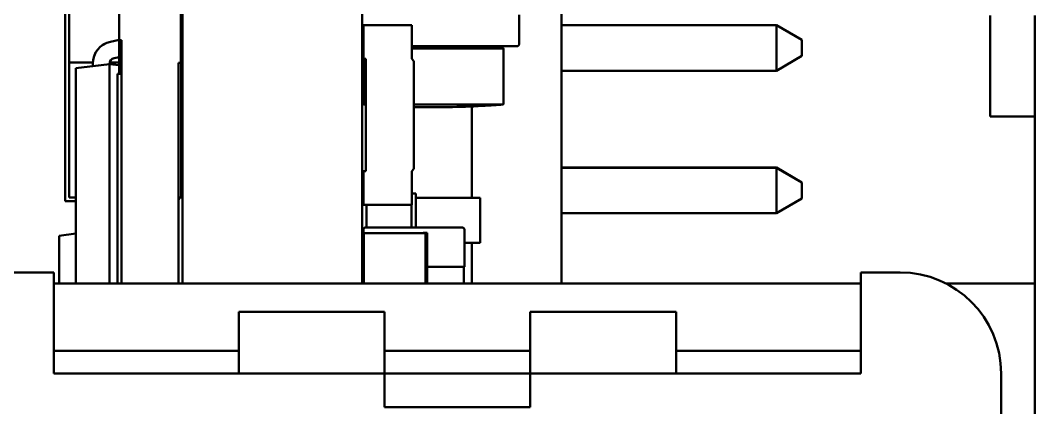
# Model space of a CAD drawing. Header units: millimetres. Extents: x 3118 to 4801, y 919 to 1849.
# Drawn here: x 3491.01 to 3500.06, y 1627.53 to 1630.98 of the extents above; entities that cross this region are included whole.
import ezdxf

# ---------------------------------------------------------------- set-up
doc = ezdxf.new("R2010")
doc.units = ezdxf.units.MM
doc.header["$LTSCALE"] = 1.8
doc.layers.add('외형선(ISO)', color=7, linetype='Continuous', lineweight=50)

msp = doc.modelspace()

# ---------------------------------------------------------------- linework, layer by layer
at = {"layer": '외형선(ISO)'}
for p, q in [((3492.4569, 1628.6373), (3492.4569, 1633.5172)), ((3494.0595, 1628.6373), (3494.0595, 1633.5172)), ((3491.4097, 1632.8506), (3491.4097, 1629.3706)), ((3495.8382, 1628.6373), (3495.8382, 1632.282)), ((3491.4447, 1630.6076), (3491.4447, 1631.6133)), ((3491.8916, 1631.1054), (3491.8916, 1630.8054)), ((3492.4416, 1631.1054), (3492.4416, 1630.6054)), ((3492.4446, 1630.8336), (3492.4446, 1631.0816)), ((3492.4447, 1631.0822), (3492.4447, 1630.6076)), ((3495.4595, 1630.7725), (3495.4595, 1631.0325)), ((3499.6627, 1630.2766), (3499.6627, 1631.0256)), ((3500.0595, 1631.0256), (3500.0595, 1630.2766)), ((3494.0718, 1630.9398), (3494.0718, 1630.9396)), ((3494.0718, 1630.9398), (3494.5022, 1630.9398)), ((3494.0718, 1630.9396), (3494.0718, 1630.6396)), ((3494.0718, 1630.9396), (3494.5022, 1630.9396)), ((3494.5022, 1630.9398), (3494.5022, 1630.9396)), ((3494.5022, 1630.9396), (3494.5022, 1630.6396)), ((3497.7548, 1630.9406), (3495.8382, 1630.9406)), ((3495.8382, 1630.9406), (3497.7548, 1630.9406)), ((3495.8382, 1630.9404), (3497.7548, 1630.9404)), ((3497.7548, 1630.9403), (3495.8382, 1630.9403)), ((3497.7548, 1630.9406), (3497.9834, 1630.8086)), ((3497.7548, 1630.9406), (3497.7548, 1630.9404)), ((3497.9834, 1630.8086), (3497.7548, 1630.9406)), ((3497.7548, 1630.9406), (3497.7548, 1630.9406)), ((3497.9834, 1630.8084), (3497.7548, 1630.9404)), ((3497.7548, 1630.9403), (3497.7548, 1630.9404)), ((3497.7548, 1630.9403), (3497.9834, 1630.8084)), ((3497.7548, 1630.9403), (3497.7548, 1630.5339)), ((3492.4446, 1630.8336), (3492.4416, 1630.8336)), ((3491.8135, 1630.7925), (3491.8916, 1630.8099)), ((3491.8135, 1630.7924), (3491.8916, 1630.8098)), ((3491.8135, 1630.7924), (3491.8916, 1630.8097)), ((3491.8135, 1630.7923), (3491.8916, 1630.8097)), ((3491.8135, 1630.7923), (3491.8916, 1630.8096)), ((3491.8135, 1630.7922), (3491.8916, 1630.8096)), ((3491.8135, 1630.7921), (3491.8916, 1630.8095)), ((3491.8135, 1630.7921), (3491.8916, 1630.8094)), ((3491.9116, 1630.8054), (3491.8916, 1630.8054)), ((3491.8916, 1630.8054), (3491.8916, 1630.5054)), ((3491.9116, 1630.5054), (3491.9116, 1630.8054)), ((3495.0382, 1630.7336), (3495.0382, 1630.7524)), ((3497.9834, 1630.8086), (3497.9834, 1630.8084)), ((3497.9834, 1630.8086), (3497.9834, 1630.8086)), ((3497.9834, 1630.8084), (3497.9834, 1630.6659)), ((3497.9834, 1630.8084), (3497.9834, 1630.8084)), ((3491.846, 1630.6457), (3491.8916, 1630.6558)), ((3494.0717, 1630.7286), (3494.0717, 1630.7284)), ((3494.0717, 1630.7284), (3494.0717, 1630.2384)), ((3494.5022, 1630.7336), (3495.3167, 1630.7336)), ((3495.3167, 1630.7334), (3494.5022, 1630.7334)), ((3495.3167, 1630.7336), (3495.3167, 1630.7334)), ((3495.3217, 1630.7284), (3495.3217, 1630.7286)), ((3495.3217, 1630.2384), (3495.3217, 1630.7284)), ((3497.9834, 1630.6659), (3497.7548, 1630.5339)), ((3491.4447, 1630.6076), (3491.6572, 1630.6076)), ((3491.4447, 1630.6076), (3491.4447, 1629.4055)), ((3491.5069, 1630.5557), (3491.8069, 1630.5926)), ((3491.5069, 1630.5563), (3491.6569, 1630.5748)), ((3491.6569, 1630.5972), (3491.6569, 1630.5973)), ((3491.6569, 1630.5971), (3491.6569, 1630.5972)), ((3491.6569, 1630.5971), (3491.6569, 1630.5971)), ((3491.6569, 1630.597), (3491.6569, 1630.5971)), ((3491.6569, 1630.597), (3491.6569, 1630.597)), ((3491.6569, 1630.5969), (3491.6569, 1630.597)), ((3491.6569, 1630.5968), (3491.6569, 1630.5969)), ((3491.6569, 1630.5742), (3491.6569, 1630.5968)), ((3491.6569, 1630.5742), (3491.8069, 1630.5927)), ((3491.8069, 1630.5927), (3491.8069, 1630.5968)), ((3491.8916, 1630.5828), (3491.8069, 1630.5932)), ((3491.8069, 1630.5926), (3491.8069, 1630.5927)), ((3491.8916, 1630.5822), (3491.8069, 1630.5926)), ((3491.8069, 1630.5926), (3491.8069, 1628.6373)), ((3491.8081, 1630.6076), (3491.8916, 1630.6076)), ((3492.4216, 1630.6054), (3492.4216, 1628.6373)), ((3492.4416, 1630.6054), (3492.4216, 1630.6054)), ((3492.4416, 1630.6076), (3492.4447, 1630.6076)), ((3492.4447, 1630.6076), (3492.4447, 1629.4055)), ((3494.0718, 1630.6396), (3494.0914, 1630.6396)), ((3494.0914, 1630.6396), (3494.0914, 1629.6396)), ((3494.5218, 1630.6201), (3494.5022, 1630.6398)), ((3494.5218, 1630.62), (3494.5022, 1630.6396)), ((3494.5218, 1630.6201), (3494.5218, 1630.62)), ((3494.5218, 1630.62), (3494.5218, 1629.6592)), ((3491.5069, 1630.5557), (3491.5069, 1630.5563)), ((3491.5069, 1628.6373), (3491.5069, 1630.5557)), ((3491.8766, 1630.5058), (3491.8916, 1630.5058)), ((3491.8766, 1630.5054), (3491.8766, 1630.5058)), ((3491.9116, 1630.5054), (3491.8766, 1630.5054)), ((3491.8766, 1630.5054), (3491.8766, 1628.6373)), ((3491.8916, 1630.5054), (3491.9116, 1630.5054)), ((3491.9116, 1628.6373), (3491.9116, 1630.5054)), ((3497.7548, 1630.5339), (3495.8382, 1630.5339)), ((3494.0767, 1630.2334), (3494.0914, 1630.2334)), ((3494.5218, 1630.2334), (3495.3167, 1630.2334)), ((3495.0382, 1629.402), (3495.0382, 1630.216)), ((3499.6627, 1630.2766), (3499.6627, 1630.1274)), ((3500.0595, 1630.2684), (3500.0595, 1630.2766)), ((3500.0595, 1628.6373), (3500.0595, 1630.2684)), ((3499.6627, 1630.1274), (3499.6627, 1630.1273)), ((3499.6627, 1630.1274), (3499.6627, 1630.1274)), ((3499.6627, 1630.1274), (3500.0595, 1630.1274)), ((3499.6627, 1630.1273), (3499.6627, 1630.1272)), ((3499.6627, 1630.1273), (3499.6627, 1630.1273)), ((3499.6627, 1630.1273), (3500.0595, 1630.1273)), ((3499.6627, 1630.1273), (3500.0595, 1630.1273)), ((3499.6627, 1630.1272), (3499.6627, 1630.1272)), ((3499.6627, 1630.1272), (3500.0595, 1630.1272)), ((3499.6627, 1630.1272), (3500.0595, 1630.1272)), ((3494.5022, 1629.6396), (3494.5218, 1629.6592)), ((3495.8382, 1629.6706), (3497.7548, 1629.6706)), ((3497.7548, 1629.6706), (3495.8382, 1629.6706)), ((3497.7548, 1629.6704), (3495.8382, 1629.6704)), ((3495.8382, 1629.6703), (3497.7548, 1629.6703)), ((3497.7548, 1629.6706), (3497.7548, 1629.6704)), ((3497.9834, 1629.5386), (3497.7548, 1629.6706)), ((3497.7548, 1629.6706), (3497.7548, 1629.6706)), ((3497.7548, 1629.6706), (3497.9834, 1629.5386)), ((3497.7548, 1629.6703), (3497.7548, 1629.6704)), ((3497.9834, 1629.5384), (3497.7548, 1629.6704)), ((3497.7548, 1629.6703), (3497.9834, 1629.5384)), ((3497.7548, 1629.6703), (3497.7548, 1629.2639)), ((3492.4447, 1629.6333), (3492.4569, 1629.6322)), ((3492.4447, 1629.6332), (3492.4569, 1629.6321)), ((3492.4447, 1629.6332), (3492.4569, 1629.6322)), ((3492.4447, 1629.6331), (3492.4569, 1629.632)), ((3492.4447, 1629.633), (3492.4569, 1629.6319)), ((3492.4447, 1629.633), (3492.4569, 1629.632)), ((3492.4569, 1629.6319), (3492.4447, 1629.4926)), ((3492.4569, 1629.6322), (3492.4569, 1629.6321)), ((3492.4569, 1629.632), (3492.4569, 1629.632)), ((3494.0718, 1629.6398), (3494.0718, 1629.6396)), ((3494.0718, 1629.6398), (3494.0914, 1629.6398)), ((3494.0718, 1629.6396), (3494.0718, 1629.3396)), ((3494.0718, 1629.6396), (3494.0914, 1629.6396)), ((3494.5022, 1629.3396), (3494.5022, 1629.6396)), ((3497.9834, 1629.5386), (3497.9834, 1629.5386)), ((3497.9834, 1629.5386), (3497.9834, 1629.5384)), ((3497.9834, 1629.5384), (3497.9834, 1629.3959)), ((3497.9834, 1629.5384), (3497.9834, 1629.5384)), ((3491.5069, 1629.4055), (3491.4447, 1629.4055)), ((3492.4447, 1629.4055), (3492.4216, 1629.4055)), ((3494.0718, 1629.4398), (3494.0595, 1629.4398)), ((3494.0718, 1629.4396), (3494.0595, 1629.4396)), ((3494.5395, 1629.4398), (3494.5022, 1629.4398)), ((3494.5395, 1629.4396), (3494.5022, 1629.4396)), ((3494.5395, 1629.4398), (3494.5395, 1629.4396)), ((3494.5395, 1629.137), (3494.5395, 1629.4396)), ((3494.9158, 1629.4019), (3494.5395, 1629.4019)), ((3494.8645, 1629.4019), (3494.5395, 1629.4019)), ((3494.9632, 1629.402), (3494.9632, 1629.402)), ((3495.1132, 1629.402), (3495.1132, 1629.002)), ((3495.1132, 1629.402), (3495.1132, 1629.402)), ((3497.9834, 1629.3959), (3497.7548, 1629.2639)), ((3491.4097, 1629.3706), (3491.5069, 1629.3706)), ((3494.0718, 1629.3396), (3494.5022, 1629.3396)), ((3494.0995, 1629.137), (3494.0995, 1629.3396)), ((3494.4995, 1629.3396), (3494.4995, 1629.137)), ((3497.7548, 1629.2639), (3495.8382, 1629.2639)), ((3494.0717, 1629.1208), (3494.0717, 1629.121)), ((3494.0717, 1628.7868), (3494.0717, 1629.1208)), ((3494.0877, 1629.137), (3494.9557, 1629.137)), ((3494.9717, 1629.121), (3494.9717, 1629.1208)), ((3494.9717, 1628.7868), (3494.9717, 1629.1208)), ((3491.3569, 1629.0641), (3491.5069, 1629.0852)), ((3491.5069, 1629.0848), (3491.3569, 1629.0637)), ((3491.3569, 1629.0637), (3491.3569, 1629.0641)), ((3491.3569, 1628.6373), (3491.3569, 1629.0637)), ((3494.0595, 1629.0896), (3494.0717, 1629.0896)), ((3494.6048, 1629.088), (3494.0748, 1629.088)), ((3494.0748, 1629.0879), (3494.0748, 1629.088)), ((3494.0748, 1629.0879), (3494.0948, 1629.0879)), ((3494.0748, 1629.0872), (3494.0748, 1629.0879)), ((3494.0748, 1629.0872), (3494.0948, 1629.0872)), ((3494.0748, 1629.0871), (3494.0748, 1629.0872)), ((3494.0748, 1629.0871), (3494.6248, 1629.0871)), ((3494.0748, 1628.6373), (3494.0748, 1629.0871)), ((3494.0948, 1629.0872), (3494.0948, 1629.0879)), ((3494.6048, 1629.0889), (3494.6048, 1629.0882)), ((3494.6398, 1629.0889), (3494.6048, 1629.0889)), ((3494.6048, 1629.0872), (3494.6048, 1629.0882)), ((3494.6048, 1629.0882), (3494.6398, 1629.0882)), ((3494.6048, 1629.0872), (3494.6048, 1629.0871)), ((3494.6048, 1629.0871), (3494.6248, 1629.0871)), ((3494.6248, 1629.0871), (3494.6248, 1629.0871)), ((3494.6248, 1629.0871), (3494.6248, 1628.6373)), ((3494.6398, 1629.0882), (3494.6398, 1629.0889)), ((3494.6398, 1629.0882), (3494.6398, 1628.6373)), ((3495.0382, 1628.6373), (3495.0382, 1629.0019)), ((3494.9557, 1628.7868), (3494.6398, 1628.7868)), ((3494.9677, 1628.6373), (3494.9677, 1628.7868)), ((3491.3095, 1628.7373), (3490.4595, 1628.7373)), ((3491.3095, 1628.7373), (3491.3095, 1627.8373)), ((3498.8595, 1628.7373), (3498.5095, 1628.7373)), ((3498.5095, 1628.7373), (3498.5095, 1627.8373)), ((3491.3095, 1628.6373), (3492.1095, 1628.6373)), ((3492.1095, 1628.6373), (3497.9095, 1628.6373)), ((3497.9095, 1628.6373), (3498.5095, 1628.6373)), ((3499.2718, 1628.6373), (3500.0595, 1628.6373)), ((3500.0595, 1627.4373), (3500.0595, 1628.6373)), ((3492.9595, 1628.3873), (3494.2595, 1628.3873)), ((3492.9595, 1627.8373), (3492.9595, 1628.3873)), ((3494.2595, 1628.3873), (3494.2595, 1627.8373)), ((3495.5595, 1627.8373), (3495.5595, 1628.3873)), ((3495.5595, 1628.3873), (3496.8595, 1628.3873)), ((3496.8595, 1628.3873), (3496.8595, 1627.8373)), ((3492.1095, 1628.0373), (3491.3095, 1628.0373)), ((3492.1095, 1628.0373), (3492.9595, 1628.0373)), ((3494.2595, 1628.0373), (3495.5595, 1628.0373)), ((3496.8595, 1628.0373), (3497.9095, 1628.0373)), ((3498.5095, 1628.0373), (3497.9095, 1628.0373)), ((3491.3095, 1627.8373), (3494.2595, 1627.8373)), ((3494.2595, 1627.8373), (3495.5595, 1627.8373)), ((3494.2595, 1627.8373), (3494.2595, 1627.5373)), ((3495.5595, 1627.8373), (3498.5095, 1627.8373)), ((3495.5595, 1627.5373), (3495.5595, 1627.8373)), ((3499.7595, 1627.8373), (3499.7595, 1626.6373)), ((3494.2595, 1627.5373), (3495.5595, 1627.5373))]:
    msp.add_line(p, q, dxfattribs=at)
for centre, radius, start, end in [((3491.8569, 1630.5973), 0.2, 102.53608, 180), ((3491.8569, 1630.5971), 0.2, 102.53608, 180), ((3491.8569, 1630.5972), 0.2, 102.53608, 180), ((3491.8569, 1630.597), 0.2, 102.53608, 180), ((3491.8569, 1630.5971), 0.2, 102.53608, 180), ((3491.8569, 1630.597), 0.2, 102.53608, 180), ((3491.8569, 1630.5969), 0.2, 102.53608, 180), ((3491.8569, 1630.5968), 0.2, 102.53608, 180), ((3494.0767, 1630.7286), 0.005, 169.64636, 180), ((3495.3167, 1630.7286), 0.005, 360, 89.99999), ((3491.8569, 1630.5968), 0.05, 102.53608, 180), ((3492.1928, 1629.4819), 0.25, 336.20877, 342.1947), ((3494.0877, 1629.121), 0.016, 89.99999, 180), ((3494.9557, 1629.121), 0.016, 360, 89.99999), ((3498.8595, 1627.8373), 0.9, 0, 90)]:
    msp.add_arc(centre, radius, start, end, dxfattribs=at)
for centre, major_axis, ratio, start_param, end_param in [((3759.5704, 1878.6969), (-265.494, -248.4637), 0.000135, 0.000144, 0.001586), ((3248.8876, 1876.9632), (246.4295, -246.7301), 0.000132, 6.28153, 6.283033), ((3494.8132, 1629.402), (0.15, 0), 0.00019, 5.061455, 6.283185), ((3494.8132, 1629.402), (0.3, 0), 0.00019, 5.061455, 6.283185), ((3494.8132, 1629.002), (0.3, 0), 0.00019, 5.268951, 6.283185), ((3494.0877, 1628.7868), (-0.016, 0), 0.00019, 0, 0.63612), ((3494.9557, 1628.7868), (0.016, 0), 0.00019, 4.712389, 6.283185)]:
    msp.add_ellipse(centre, major_axis=major_axis, ratio=ratio, start_param=start_param, end_param=end_param, dxfattribs=at)
for points, knots in [([(3494.0718, 1630.7541), (3494.0701, 1630.7548), (3494.0684, 1630.7558), (3494.0653, 1630.7583), (3494.0639, 1630.7599), (3494.0616, 1630.7635), (3494.0607, 1630.7655), (3494.0597, 1630.7692), (3494.0595, 1630.7709), (3494.0595, 1630.7725)], [0.216238295, 0.216238295, 0.216238295, 0.216238295, 0.216799476, 0.216799476, 0.217434745, 0.217434745, 0.218071944, 0.218071944, 0.21857812, 0.21857812, 0.21857812, 0.21857812]), ([(3495.4595, 1630.7725), (3495.4595, 1630.7712), (3495.4594, 1630.7699), (3495.4587, 1630.7664), (3495.4579, 1630.7644), (3495.4558, 1630.7607), (3495.4544, 1630.759), (3495.4512, 1630.7562), (3495.4494, 1630.755), (3495.4465, 1630.7538), (3495.4455, 1630.7534), (3495.444, 1630.753), (3495.4435, 1630.7529), (3495.4428, 1630.7528), (3495.4425, 1630.7528), (3495.4419, 1630.7527), (3495.4416, 1630.7526), (3495.4412, 1630.7526), (3495.4411, 1630.7526), (3495.4408, 1630.7526), (3495.4407, 1630.7526), (3495.4405, 1630.7526), (3495.4404, 1630.7526), (3495.4402, 1630.7526), (3495.4401, 1630.7525), (3495.4399, 1630.7525), (3495.4398, 1630.7525), (3495.4396, 1630.7525), (3495.4395, 1630.7525), (3495.4389, 1630.7525), (3495.4383, 1630.7525), (3495.4344, 1630.7525), (3495.4287, 1630.7525), (3495.403, 1630.7525), (3495.3735, 1630.7525), (3495.2956, 1630.7525), (3495.2466, 1630.7525), (3495.1349, 1630.7524), (3495.0709, 1630.7524), (3494.936, 1630.7524), (3494.8635, 1630.7524), (3494.7192, 1630.7524), (3494.6456, 1630.7524), (3494.5511, 1630.7524), (3494.5264, 1630.7524), (3494.5022, 1630.7524)], [0, 0, 0, 0, 0.000402, 0.000402, 0.0010462, 0.0010462, 0.0016832, 0.0016832, 0.0023204, 0.0023204, 0.0026343, 0.0026343, 0.002778, 0.002778, 0.0028715, 0.0028715, 0.0029686, 0.0029686, 0.0030169, 0.0030169, 0.0030911, 0.0030911, 0.003179, 0.003179, 0.0033361, 0.0033361, 0.0037283, 0.0037283, 0.0049035, 0.0049035, 0.00843, 0.00843, 0.0190385, 0.0190385, 0.0411067, 0.0411067, 0.0627656, 0.0627656, 0.0844342, 0.0844342, 0.1061018, 0.1061018, 0.1277693, 0.1277693, 0.1355598, 0.1355598, 0.1355598, 0.1355598]), ([(3494.0767, 1630.2334), (3494.0751, 1630.2334), (3494.0737, 1630.2342), (3494.0729, 1630.2352), (3494.0725, 1630.2356), (3494.0722, 1630.2362), (3494.072, 1630.2367), (3494.0719, 1630.237), (3494.0718, 1630.2373), (3494.0718, 1630.2375), (3494.0718, 1630.2377), (3494.0717, 1630.2378), (3494.0717, 1630.2379), (3494.0717, 1630.238), (3494.0717, 1630.2381), (3494.0717, 1630.2381), (3494.0717, 1630.2382), (3494.0717, 1630.2382), (3494.0717, 1630.2382), (3494.0717, 1630.2383), (3494.0717, 1630.2383), (3494.0717, 1630.2384)], [0.000000157, 0.000000157, 0.000000157, 0.000000157, 0.0004739493, 0.0004739493, 0.0004739493, 0.0007108454, 0.0007108454, 0.0007108454, 0.0008292935, 0.0008292935, 0.0008292935, 0.0008885175, 0.0008885175, 0.0008885175, 0.0009181295, 0.0009181295, 0.0009181295, 0.0009329355, 0.0009329355, 0.0009329355, 0.0009477415, 0.0009477415, 0.0009477415, 0.0009477415]), ([(3494.0914, 1630.232), (3494.0907, 1630.232), (3494.09, 1630.2321), (3494.0864, 1630.2324), (3494.0844, 1630.2325), (3494.0816, 1630.2327), (3494.0807, 1630.2328), (3494.0778, 1630.233), (3494.077, 1630.2331), (3494.0763, 1630.2331)], [0.129906265, 0.129906265, 0.129906265, 0.129906265, 0.130250505, 0.130250505, 0.131851688, 0.131851688, 0.133429662, 0.133429662, 0.13783168, 0.13783168, 0.13783168, 0.13783168]), ([(3495.3171, 1630.2331), (3495.3165, 1630.2331), (3495.3158, 1630.233), (3495.3129, 1630.2328), (3495.3114, 1630.2327), (3495.3063, 1630.2323), (3495.305, 1630.2322), (3495.3018, 1630.232), (3495.3, 1630.2318), (3495.2938, 1630.2313), (3495.2888, 1630.231), (3495.2787, 1630.2302), (3495.2735, 1630.2298), (3495.2572, 1630.2286), (3495.2459, 1630.2278), (3495.2008, 1630.2247), (3495.1669, 1630.2226), (3495.0314, 1630.215), (3494.9296, 1630.2113), (3494.7258, 1630.2079), (3494.6238, 1630.2082), (3494.5218, 1630.2105)], [0, 0, 0, 0, 0.00393653, 0.00393653, 0.0069049, 0.0069049, 0.00770407, 0.00770407, 0.00849743, 0.00849743, 0.01010802, 0.01010802, 0.01168771, 0.01168771, 0.01508658, 0.01508658, 0.02526943, 0.02526943, 0.05580782, 0.05580782, 0.08640709, 0.08640709, 0.08640709, 0.08640709]), ([(3495.3217, 1630.2384), (3495.3217, 1630.2383), (3495.3217, 1630.2383), (3495.3217, 1630.2382), (3495.3217, 1630.2361), (3495.3198, 1630.2334), (3495.3167, 1630.2334)], [-0.0000046349, -0.0000046349, -0.0000046349, -0.0000046349, 0.0000103556, 0.0000103556, 0.0000103556, 0.0009547571, 0.0009547571, 0.0009547571, 0.0009547571])]:
    msp.add_open_spline(points, degree=3, knots=knots, dxfattribs=at)

doc.saveas('drawing.dxf')
